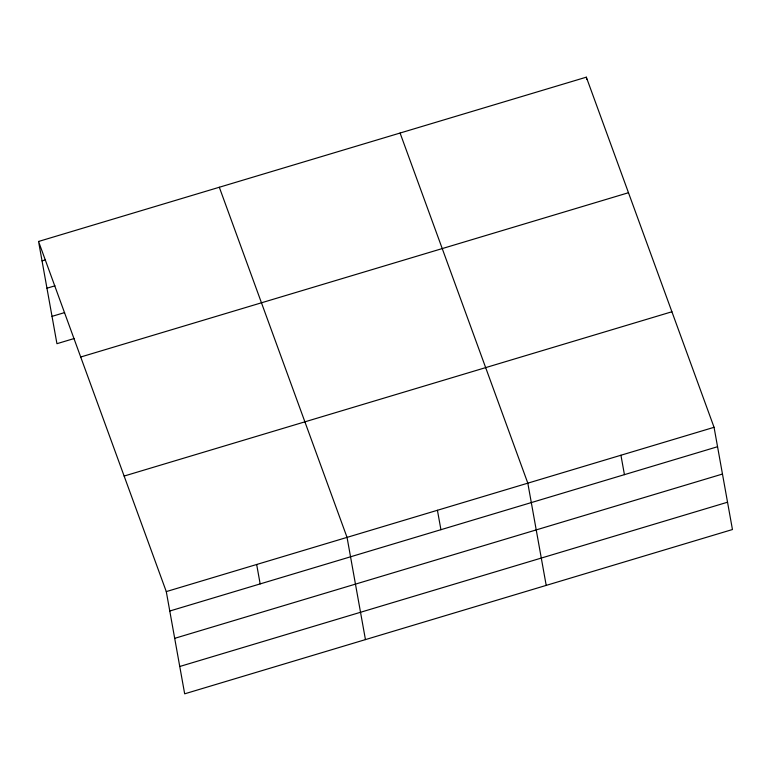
<?xml version="1.0" encoding="UTF-8"?>
<svg xmlns="http://www.w3.org/2000/svg" width="771" height="771" viewBox="0 0 771 771"><rect width="100%" height="100%" fill="white"/><g stroke="black" fill="none" stroke-linecap="round" stroke-linejoin="round"><path stroke-width="1.16" d="M38.55 241.468L586.326 77.177L714.062 427.307L732.45 529.532L184.674 693.823L166.285 591.598L38.55 241.468L56.938 343.693L74.103 338.546M42.048 260.887L45.479 259.856M46.964 288.209L54.972 285.81M52.023 316.361L64.61 312.592M80.704 357.012L628.481 192.721M124.131 476.054L671.907 311.763M166.285 591.598L714.062 427.307M169.774 611.018L717.55 446.727M174.689 638.34L722.466 474.049M179.759 666.491L727.535 502.21M400.082 133.036L527.817 483.166L546.205 585.391M219.311 187.247L347.046 537.377L365.444 639.602M586.326 77.177L586.731 79.461M620.934 455.237L624.433 474.657M437.427 510.277L440.925 529.696M256.666 564.488L260.155 583.907"/></g></svg>
